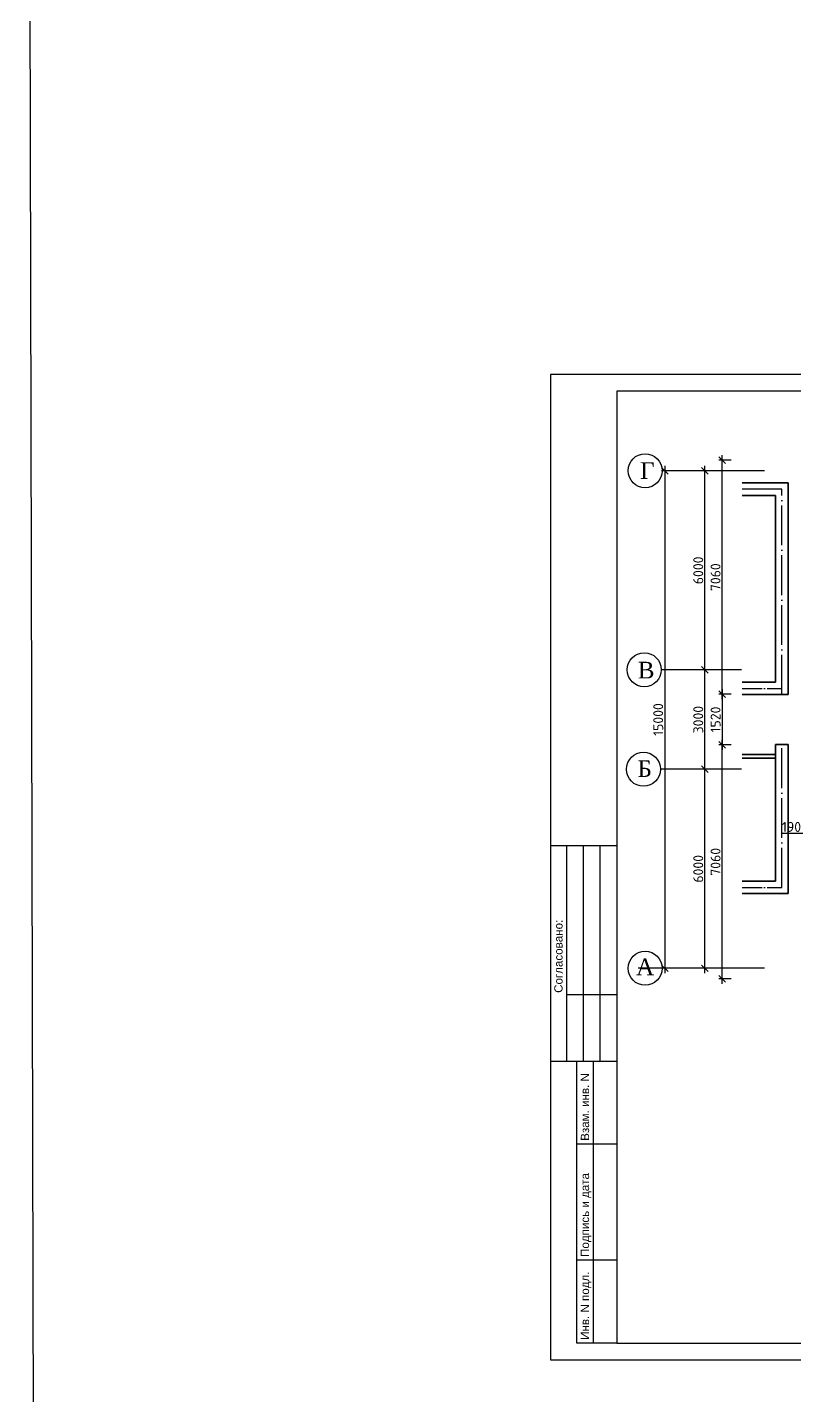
# Model space of a CAD drawing. Header units: millimetres. Extents: x 572274 to 2241483, y -888675 to -304135.
# Drawn here: x 635731 to 658867, y -472782 to -431537 of the extents above; entities that cross this region are included whole.
import ezdxf

# ---------------------------------------------------------------- set-up
doc = ezdxf.new("R2010")
doc.units = ezdxf.units.MM
doc.linetypes.add('ACAD_ISO02W100', pattern=[15, 12, -3])
doc.linetypes.add('ACAD_ISO04W100', pattern=[30, 24, -3, 0, -3])
doc.layers.add('oc', color=10, linetype='ACAD_ISO04W100')
doc.layers.add('Оси', color=10, linetype='ACAD_ISO04W100')
doc.layers.add('стены', color=250, linetype='Continuous', lineweight=30)
doc.styles.add('arial', font='arial.ttf', dxfattribs={"height": 300})
doc.styles.get("Standard").update_dxf_attribs({"font": 'isocpeur.ttf'})
doc.styles.add('style1', font='isocpeui.ttf')
doc.dimstyles.new('ISO-25$0', dxfattribs={"dimtxt": 300, "dimasz": 200, "dimexe": 100, "dimexo": 300, "dimgap": 50, "dimtad": 1, "dimdec": 0, "dimtxsty": 'Standard', "dimblk": 'OBLIQUE', "dimcen": 250, "dimdle": 150, "dimadec": 0, "dimazin": 0, "dimtfac": 1, "dimtdec": 0, "dimtmove": 0, "dimatfit": 3, "dimldrblk": 'OBLIQUE', "dimfxl": 1.25, "dimarcsym": 0})

# ---------------------------------------------------------------- blocks, each defined once
blk = doc.blocks.new('shtamp cheti azu')
blk.add_line((455458, 81217), (457458, 81217))
at = {"lineweight": 25, "ltscale": 100}
for p, q in [((455958, 74717), (455958, 81217)), ((456458, 74717), (456458, 81217)), ((456958, 74717), (456958, 81217)), ((457458, 76717), (455958, 76717)), ((457458, 74702), (455458, 74702)), ((456258, 66217), (456258, 74717)), ((456758, 66217), (456758, 74717)), ((457458, 72217), (456258, 72217)), ((457458, 68717), (456258, 68717)), ((457458, 66217), (456258, 66217))]:
    blk.add_line(p, q, dxfattribs=at)
at = {"color": 1, "linetype": 'ACAD_ISO02W100', "lineweight": 5, "ltscale": 70, "char_height": 250, "attachment_point": 1, "rotation": 90, "style": 'arial'}
for s, insert in [('{\\fArial|b0|i0|c204|p34;Согласовано:}', (455576, 76776)), ('{\\fArial|b0|i0|c204|p34;Взам. инв. N}', (456376, 72315)), ('{\\fArial|b0|i0|c204|p34;Подпись и дата}', (456376, 68815)), ('{\\fArial|b0|i0|c204|p34;Инв. N подл.}', (456376, 66315))]:
    blk.add_mtext(s, dxfattribs=dict(at, insert=insert))
blk = doc.blocks.new('_Oblique')
at = {"color": 0, "linetype": 'ByBlock', "lineweight": -2}
blk.add_line((-0.5, -0.5), (0.5, 0.5), dxfattribs=at)
blk = doc.blocks.new('*D233')
at = {"color": 0, "lineweight": -2, "transparency": 16777216}
for p, q in [((657956, -444901), (654853, -444901)), ((654953, -444751), (654953, -460051)), ((657956, -459901), (654853, -459901))]:
    blk.add_line(p, q, dxfattribs=at)
at = {"layer": 'Defpoints', "color": 0, "lineweight": 25, "transparency": 16777216}
for p in [(658256, -444901), (654953, -459901), (658256, -459901)]:
    blk.add_point(p, dxfattribs=at)
at = {"color": 0, "lineweight": -2, "transparency": 16777216, "xscale": 200, "yscale": 200, "zscale": 200}
for p, rotation in [((654953, -444901), 90), ((654953, -459901), 270)]:
    blk.add_blockref('_Oblique', p, dxfattribs=dict(at, rotation=rotation))
at = {"color": 0, "transparency": 16777216, "insert": (654753, -452401), "char_height": 300, "attachment_point": 5, "rotation": 90}
blk.add_mtext('15000', dxfattribs=at)
blk = doc.blocks.new('*D234')
at = {"color": 0, "lineweight": -2, "transparency": 16777216}
for p, q in [((657269, -453901), (656060, -453901)), ((656160, -460051), (656160, -453751)), ((657269, -459901), (656060, -459901))]:
    blk.add_line(p, q, dxfattribs=at)
at = {"layer": 'Defpoints', "color": 0, "lineweight": 25, "transparency": 16777216}
for p in [(656160, -453901), (657569, -453901), (657569, -459901)]:
    blk.add_point(p, dxfattribs=at)
at = {"color": 0, "lineweight": -2, "transparency": 16777216, "xscale": 200, "yscale": 200, "zscale": 200}
for p, rotation in [((656160, -453901), 90), ((656160, -459901), 270)]:
    blk.add_blockref('_Oblique', p, dxfattribs=dict(at, rotation=rotation))
at = {"color": 0, "transparency": 16777216, "insert": (655960, -456901), "char_height": 300, "attachment_point": 5, "rotation": 90}
blk.add_mtext('6000', dxfattribs=at)
blk = doc.blocks.new('*D235')
at = {"color": 0, "lineweight": -2, "transparency": 16777216}
for p, q in [((656160, -454051), (656160, -450757)), ((657265, -450907), (656060, -450907)), ((657269, -453901), (656060, -453901))]:
    blk.add_line(p, q, dxfattribs=at)
at = {"layer": 'Defpoints', "color": 0, "lineweight": 25, "transparency": 16777216}
for p in [(656160, -450907), (657565, -450907), (657569, -453901)]:
    blk.add_point(p, dxfattribs=at)
at = {"color": 0, "lineweight": -2, "transparency": 16777216, "xscale": 200, "yscale": 200, "zscale": 200}
for p, rotation in [((656160, -450907), 90), ((656160, -453901), 270)]:
    blk.add_blockref('_Oblique', p, dxfattribs=dict(at, rotation=rotation))
at = {"color": 0, "transparency": 16777216, "insert": (655960, -452404), "char_height": 300, "attachment_point": 5, "rotation": 90}
blk.add_mtext('3000', dxfattribs=at)
blk = doc.blocks.new('*D236')
at = {"color": 0, "lineweight": -2, "transparency": 16777216}
for p, q in [((657269, -444901), (656060, -444901)), ((656160, -451057), (656160, -444751)), ((657265, -450907), (656060, -450907))]:
    blk.add_line(p, q, dxfattribs=at)
at = {"layer": 'Defpoints', "color": 0, "lineweight": 25, "transparency": 16777216}
for p in [(656160, -444901), (657569, -444901), (657565, -450907)]:
    blk.add_point(p, dxfattribs=at)
at = {"color": 0, "lineweight": -2, "transparency": 16777216, "xscale": 200, "yscale": 200, "zscale": 200}
for p, rotation in [((656160, -444901), 90), ((656160, -450907), 270)]:
    blk.add_blockref('_Oblique', p, dxfattribs=dict(at, rotation=rotation))
at = {"color": 0, "transparency": 16777216, "insert": (655960, -447904), "char_height": 300, "attachment_point": 5, "rotation": 90}
blk.add_mtext('6000', dxfattribs=at)
blk = doc.blocks.new('*D211')
at = {"color": 0, "lineweight": -2, "transparency": 16777216}
for p, q in [((656949, -453161), (656582, -453161)), ((656682, -460371), (656682, -453011)), ((656949, -460221), (656582, -460221))]:
    blk.add_line(p, q, dxfattribs=at)
at = {"layer": 'Defpoints', "color": 0, "lineweight": 25, "transparency": 16777216}
for p in [(656682, -453161), (657249, -453161), (657249, -460221)]:
    blk.add_point(p, dxfattribs=at)
at = {"color": 0, "lineweight": -2, "transparency": 16777216, "xscale": 200, "yscale": 200, "zscale": 200}
for p, rotation in [((656682, -453161), 90), ((656682, -460221), 270)]:
    blk.add_blockref('_Oblique', p, dxfattribs=dict(at, rotation=rotation))
at = {"color": 0, "transparency": 16777216, "insert": (656482, -456691), "char_height": 300, "attachment_point": 5, "rotation": 90}
blk.add_mtext('7060', dxfattribs=at)
blk = doc.blocks.new('*D212')
at = {"color": 0, "lineweight": -2, "transparency": 16777216}
for p, q in [((656949, -444581), (656582, -444581)), ((656682, -451791), (656682, -444431)), ((656949, -451641), (656582, -451641))]:
    blk.add_line(p, q, dxfattribs=at)
at = {"layer": 'Defpoints', "color": 0, "lineweight": 25, "transparency": 16777216}
for p in [(656682, -444581), (657249, -444581), (657249, -451641)]:
    blk.add_point(p, dxfattribs=at)
at = {"color": 0, "lineweight": -2, "transparency": 16777216, "xscale": 200, "yscale": 200, "zscale": 200}
for p, rotation in [((656682, -444581), 90), ((656682, -451641), 270)]:
    blk.add_blockref('_Oblique', p, dxfattribs=dict(at, rotation=rotation))
at = {"color": 0, "transparency": 16777216, "insert": (656482, -448111), "char_height": 300, "attachment_point": 5, "rotation": 90}
blk.add_mtext('7060', dxfattribs=at)
blk = doc.blocks.new('*D250')
at = {"color": 0, "lineweight": -2, "transparency": 16777216}
for p, q in [((656682, -451491), (656682, -453311)), ((656949, -451641), (656582, -451641)), ((656949, -453161), (656582, -453161))]:
    blk.add_line(p, q, dxfattribs=at)
at = {"layer": 'Defpoints', "color": 0, "lineweight": 25, "transparency": 16777216}
for p in [(657249, -451641), (656682, -453161), (657249, -453161)]:
    blk.add_point(p, dxfattribs=at)
at = {"color": 0, "lineweight": -2, "transparency": 16777216, "xscale": 200, "yscale": 200, "zscale": 200}
for p, rotation in [((656682, -451641), 90), ((656682, -453161), 270)]:
    blk.add_blockref('_Oblique', p, dxfattribs=dict(at, rotation=rotation))
at = {"color": 0, "transparency": 16777216, "insert": (656482, -452401), "char_height": 300, "attachment_point": 5, "rotation": 90}
blk.add_mtext('1520', dxfattribs=at)
blk = doc.blocks.new('*D253')
at = {"color": 0, "lineweight": -2, "transparency": 16777216}
for p, q in [((659278, -455840), (658468, -455840)), ((659278, -455840), (659278, -455940)), ((659618, -455840), (659278, -455840)), ((659468, -455840), (659468, -455940))]:
    blk.add_line(p, q, dxfattribs=at)
at = {"layer": 'Defpoints', "color": 0, "lineweight": 25, "transparency": 16777216}
for p in [(659278, -455570), (659468, -455570), (659278, -455840)]:
    blk.add_point(p, dxfattribs=at)
at = {"color": 0, "lineweight": -2, "transparency": 16777216, "xscale": 200, "yscale": 200, "zscale": 200, "rotation": 180}
blk.add_blockref('_Oblique', (659278, -455840), dxfattribs=at)
at = {"color": 0, "lineweight": -2, "transparency": 16777216, "xscale": 200, "yscale": 200, "zscale": 200}
blk.add_blockref('_Oblique', (659468, -455840), dxfattribs=at)
at = {"color": 0, "lineweight": 25, "transparency": 16777216, "insert": (658773, -455640), "char_height": 300, "attachment_point": 5}
blk.add_mtext('190', dxfattribs=at)

msp = doc.modelspace()

# ---------------------------------------------------------------- linework, layer by layer
at = {"color": 3, "lineweight": 30}
msp.add_lwpolyline([(721013.019, -808653.597), (636697.986, -808653.597), (635731.462, -392742.585), (720892.578, -394141.324)], close=True, dxfattribs=at)
at = {"lineweight": 25, "ltscale": 100}
msp.add_lwpolyline([(651500.723, -471699.651), (693500.723, -471699.651), (693500.723, -441999.651), (651500.723, -441999.651)], close=True, dxfattribs=at)
at = {"color": 1, "lineweight": 30}
msp.add_lwpolyline([(653500.723, -471199.651), (693000.723, -471199.651), (693000.723, -442499.651), (653500.723, -442499.651)], close=True, dxfattribs=at)
at = {"layer": 'oc', "ltscale": 25}
for p, q in [((657287.983, -451465.743), (658470.25, -451467.265)), ((657287.983, -457465.743), (658477.983, -457467.275))]:
    msp.add_line(p, q, dxfattribs=at)
at = {"layer": 'Оси', "ltscale": 50}
for p, q in [((658477.983, -445460.561), (657287.983, -445460.561)), ((658477.983, -451650.561), (658477.983, -445460.561)), ((658477.983, -457467.275), (658477.983, -453150.561))]:
    msp.add_line(p, q, dxfattribs=at)
at = {"layer": 'стены', "color": 0, "linetype": 'ByBlock', "lineweight": -2, "ltscale": 3}
for p, q in [((657032.23, -444900.561), (654868.327, -444900.561)), ((656962.23, -450900.561), (654845.248, -450900.561)), ((656962.23, -453900.561), (654820.469, -453900.561)), ((656345.317, -459900.561), (654145.308, -459900.561))]:
    msp.add_line(p, q, dxfattribs=at)
at = {"layer": 'стены', "color": 0, "linetype": 'ByBlock', "lineweight": 35, "ltscale": 3}
for p, q in [((658667.983, -445270.561), (657287.983, -445270.561)), ((658667.983, -451650.561), (658667.983, -445270.561)), ((658287.983, -445650.561), (657287.983, -445650.561)), ((658287.983, -451270.561), (658287.983, -445650.561)), ((658287.983, -451270.561), (657287.983, -451270.561)), ((658667.983, -451650.561), (657287.983, -451650.561)), ((658287.983, -457270.561), (658287.983, -453150.561)), ((658667.983, -453150.561), (658287.983, -453150.561)), ((658667.983, -457650.561), (658667.983, -453150.561)), ((658287.983, -453450.561), (657287.983, -453450.561)), ((658287.983, -453570.561), (657287.983, -453570.561)), ((658287.983, -457270.561), (657287.983, -457270.561)), ((658667.983, -457650.561), (657287.983, -457650.561))]:
    msp.add_line(p, q, dxfattribs=at)
at = {"layer": 'стены', "color": 0, "linetype": 'ByBlock', "lineweight": -2, "ltscale": 3}
for centre in [(654359.756, -444900.561), (654332.893, -450900.561), (654308.114, -453900.561), (654359.756, -459900.561)]:
    msp.add_circle(centre, 512.355, dxfattribs=at)

# ---------------------------------------------------------------- block references
msp.add_blockref('shtamp cheti azu', (196043.156, -537416.154))

# ---------------------------------------------------------------- texts
at = {"layer": 'стены', "color": 0, "linetype": 'ByBlock', "lineweight": -2, "ltscale": 3, "char_height": 500, "width": 1369.00072, "attachment_point": 1, "style": 'style1'}
for s, insert in [('{\\fPalatino Linotype|b0|i0|c204|p18;Г}', (654206.452, -444648.528)), ('{\\fPalatino Linotype|b0|i0|c204|p18;В}', (654137.366, -450661.362)), ('{\\fPalatino Linotype|b0|i0|c204|p18;Б}', (654130.798, -453633.855)), ('{\\fPalatino Linotype|b0|i0|c204|p18;А}', (654087.191, -459608.346))]:
    msp.add_mtext(s, dxfattribs=dict(at, insert=insert))

# ---------------------------------------------------------------- dimensions: what is measured, and where the dimension line sits
at = {"color": 5}
for base, p1, p2, picture, middle in [((656682.012, -444580.561), (657249.007, -451640.561), (657249.007, -444580.561), '*D212', (656482.012, -448110.561)), ((654952.609, -459900.561), (658255.92, -444900.561), (658255.92, -459900.561), '*D233', (654752.609, -452400.561)), ((656682.012, -453160.561), (657249.007, -451640.561), (657249.007, -453160.561), '*D250', (656482.012, -452400.561)), ((656682.012, -453160.561), (657249.007, -460220.561), (657249.007, -453160.561), '*D211', (656482.012, -456690.561)), ((656159.909, -453900.561), (657569.007, -459900.561), (657569.007, -453900.561), '*D234', (655959.909, -456900.561))]:
    dim = msp.add_linear_dim(base=base, p1=p1, p2=p2, angle=90, dimstyle='ISO-25$0', dxfattribs=at)
    dim.commit()
    dim.dimension.update_dxf_attribs({"geometry": picture, "text_midpoint": middle})
for base, p1, p2, text, picture, middle in [((656159.909, -444900.561), (657565.153, -450907.28), (657569.007, -444900.561), '6000', '*D236', (655959.909, -447903.921)), ((656159.909, -450907.28), (657569.007, -453900.561), (657565.153, -450907.28), '3000', '*D235', (655959.909, -452403.921))]:
    dim = msp.add_linear_dim(base=base, p1=p1, p2=p2, angle=90, text=text, dimstyle='ISO-25$0', dxfattribs=at)
    dim.commit()
    dim.dimension.update_dxf_attribs({"geometry": picture, "text_midpoint": middle})
at = {"lineweight": 25}
dim = msp.add_linear_dim(base=(659277.983, -455839.936), p1=(659467.983, -455569.936), p2=(659277.983, -455569.936), angle=180, dimstyle='ISO-25$0', override={"dimfxl": 2.5, "dimfxlon": 1, "dimarcsym": 1}, dxfattribs=at)
dim.commit()
dim.dimension.update_dxf_attribs({"geometry": '*D253', "text_midpoint": (658772.983, -455639.936)})

doc.saveas('drawing.dxf')
